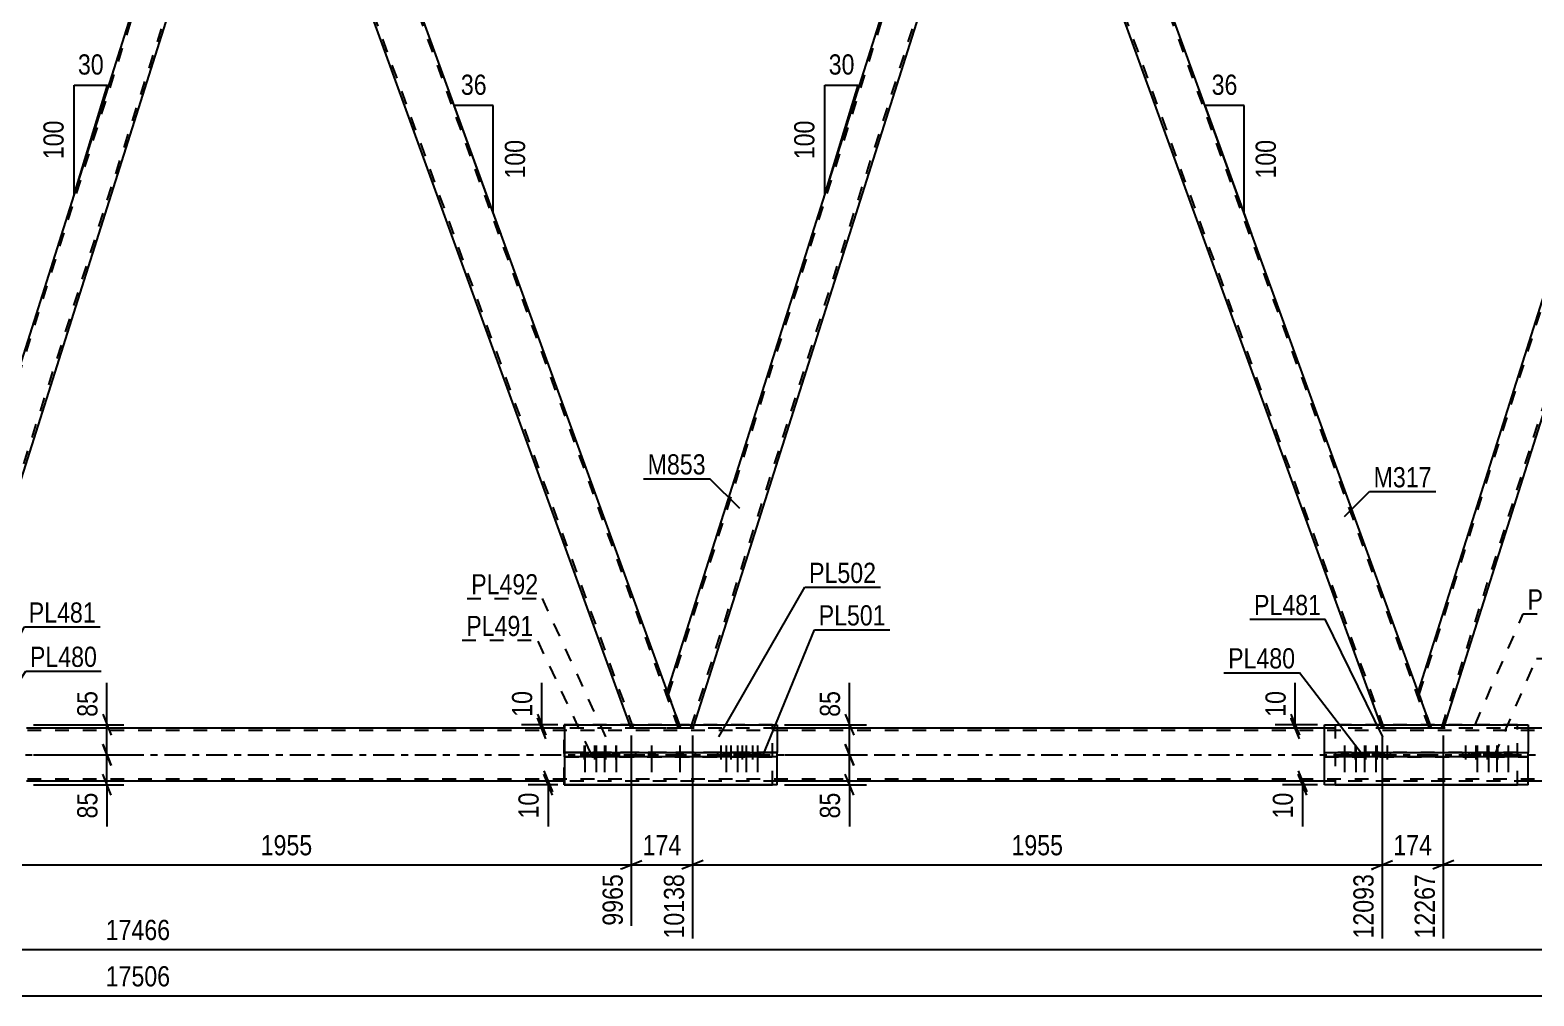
# Model space of a CAD drawing. Header units: millimetres. Extents: x 0 to 1189, y 0 to 841.
# Drawn here: x 574.7 to 787.8, y 419.1 to 555.9 of the extents above; entities that cross this region are included whole.
import ezdxf

# ---------------------------------------------------------------- set-up
doc = ezdxf.new("R2010")
doc.units = ezdxf.units.MM
doc.linetypes.add('DXK_LINE_DOT2', pattern=[3.9198, 1.9599, -1.9599])
doc.linetypes.add('DXK_LINE_DOT3', pattern=[5.9187, 2.979, -0.9799, 0.9799, -0.9799])
doc.styles.add('Arial Narrow', font='ARIALN.TTF', dxfattribs={"height": 0.2})

# ---------------------------------------------------------------- blocks, each defined once
blk = doc.blocks.new('Bolt-570385304-7835 - 7820')
at = {"color": 1, "linetype": 'DXK_LINE_DOT2'}
for p, q in [((662.76, 454.55), (662.76, 450.8)), ((662.76, 454.55), (662.76, 450.8)), ((666.76, 454.55), (666.76, 450.8)), ((666.76, 454.55), (666.76, 450.8)), ((662.31, 453.55), (662.31, 452.95)), ((662.31, 453.55), (662.31, 452.95)), ((663.21, 453.55), (663.21, 452.95)), ((663.21, 453.55), (663.21, 452.95)), ((666.31, 453.55), (666.31, 452.95)), ((666.31, 453.55), (666.31, 452.95)), ((667.21, 453.55), (667.21, 452.95)), ((667.21, 453.55), (667.21, 452.95))]:
    blk.add_line(p, q, dxfattribs=at)
blk = doc.blocks.new('Bolt-570385304-7828 - 7820')
at = {"color": 1, "linetype": 'DXK_LINE_DOT2'}
for p, q in [((653.2, 454.55), (653.2, 450.8)), ((654.66, 454.55), (654.66, 450.8)), ((656.25, 454.55), (656.25, 450.8)), ((657.71, 454.55), (657.71, 450.8)), ((652.75, 453.55), (652.75, 452.95)), ((653.65, 453.55), (653.65, 452.95)), ((654.21, 453.55), (654.21, 452.95)), ((655.11, 453.55), (655.11, 452.95)), ((655.8, 453.55), (655.8, 452.95)), ((656.7, 453.55), (656.7, 452.95)), ((657.26, 453.55), (657.26, 452.95)), ((658.16, 453.55), (658.16, 452.95))]:
    blk.add_line(p, q, dxfattribs=at)
blk = doc.blocks.new('Bolt-570385304-7829 - 7820')
at = {"color": 1, "linetype": 'DXK_LINE_DOT2'}
for p, q in [((672.56, 454.55), (672.56, 450.8)), ((674.02, 454.55), (674.02, 450.8)), ((675.61, 454.55), (675.61, 450.8)), ((677.07, 454.55), (677.07, 450.8)), ((672.11, 453.55), (672.11, 452.95)), ((673.01, 453.55), (673.01, 452.95)), ((673.57, 453.55), (673.57, 452.95)), ((674.47, 453.55), (674.47, 452.95)), ((675.16, 453.55), (675.16, 452.95)), ((676.06, 453.55), (676.06, 452.95)), ((676.62, 453.55), (676.62, 452.95)), ((677.52, 453.55), (677.52, 452.95))]:
    blk.add_line(p, q, dxfattribs=at)
blk = doc.blocks.new('Bolt-570385304-8502 - 7820')
at = {"color": 1, "linetype": 'DXK_LINE_DOT2'}
for p, q in [((762.51, 454.55), (762.51, 450.8)), ((763.97, 454.55), (763.97, 450.8)), ((765.56, 454.55), (765.56, 450.8)), ((767.02, 454.55), (767.02, 450.8)), ((762.06, 453.55), (762.06, 452.95)), ((762.96, 453.55), (762.96, 452.95)), ((763.52, 453.55), (763.52, 452.95)), ((764.42, 453.55), (764.42, 452.95)), ((765.11, 453.55), (765.11, 452.95)), ((766.01, 453.55), (766.01, 452.95)), ((766.57, 453.55), (766.57, 452.95)), ((767.47, 453.55), (767.47, 452.95))]:
    blk.add_line(p, q, dxfattribs=at)
blk = doc.blocks.new('Part-570385304-8040 - 7820')
at = {"color": 2, "linetype": 'Continuous'}
for p, q in [((650.48, 457.5), (650.36, 457.5)), ((650.36, 456.99), (650.36, 457.5)), ((650.36, 449), (650.36, 449.49)), ((650.36, 449), (679.91, 449))]:
    blk.add_line(p, q, dxfattribs=at)
at = {"color": 7, "linetype": 'DXK_LINE_DOT2'}
for p, q in [((650.36, 449.49), (650.36, 456.99)), ((679.91, 457.5), (650.48, 457.5)), ((679.91, 449), (679.91, 457.5))]:
    blk.add_line(p, q, dxfattribs=at)
blk = doc.blocks.new('Part-570385304-8030 - 7820')
at = {"color": 7, "linetype": 'DXK_LINE_DOT2'}
for p, q in [((650.36, 453.55), (650.36, 452.95)), ((679.91, 453.55), (650.36, 453.55)), ((650.36, 452.95), (679.91, 452.95)), ((656.83, 452.95), (656.83, 453.55)), ((656.83, 453.55), (679.91, 453.55)), ((660.51, 452.95), (660.51, 453.55)), ((669.01, 452.95), (669.01, 453.55)), ((679.91, 452.95), (679.91, 453.55))]:
    blk.add_line(p, q, dxfattribs=at)
blk = doc.blocks.new('Part-570385304-8035 - 7820')
at = {"color": 7, "linetype": 'DXK_LINE_DOT2'}
for p, q in [((785.5, 453.55), (759.67, 453.55)), ((759.67, 453.55), (759.67, 452.95)), ((785.5, 452.95), (759.67, 452.95)), ((766.14, 453.55), (766.14, 452.95)), ((779.02, 452.95), (779.02, 453.55)), ((785.5, 453.55), (785.5, 452.95))]:
    blk.add_line(p, q, dxfattribs=at)
blk = doc.blocks.new('Part-570385304-8222 - 7820')
at = {"color": 7, "linetype": 'DXK_LINE_DOT2'}
for p, q in [((665.16, 461.78), (710.81, 605.74)), ((710.5, 605.74), (710.34, 605.24)), ((712.16, 605.74), (710.5, 605.74)), ((712.16, 605.74), (714.08, 600.48)), ((713.91, 600.94), (668.26, 456.99)), ((666.91, 456.99), (664.99, 462.24)), ((668.57, 456.99), (666.91, 456.99)), ((668.74, 457.5), (668.57, 456.99))]:
    blk.add_line(p, q, dxfattribs=at)
at = {"color": 2, "linetype": 'Continuous'}
for p, q in [((710.34, 605.24), (664.99, 462.24)), ((714.08, 600.48), (668.74, 457.5))]:
    blk.add_line(p, q, dxfattribs=at)
blk = doc.blocks.new('Part-570385304-8136 - 7820')
at = {"color": 7, "linetype": 'DXK_LINE_DOT2'}
for p, q in [((558.75, 461.78), (604.39, 605.74)), ((604.08, 605.74), (603.92, 605.24)), ((605.74, 605.74), (604.08, 605.74)), ((605.74, 605.74), (607.66, 600.48)), ((607.49, 600.94), (561.84, 456.99)), ((560.49, 456.99), (558.58, 462.24)), ((562.16, 456.99), (560.49, 456.99)), ((562.32, 457.5), (562.16, 456.99))]:
    blk.add_line(p, q, dxfattribs=at)
at = {"color": 2, "linetype": 'Continuous'}
for p, q in [((603.92, 605.24), (558.58, 462.24)), ((607.66, 600.48), (562.32, 457.5))]:
    blk.add_line(p, q, dxfattribs=at)
blk = doc.blocks.new('Part-570385304-8141 - 7820')
at = {"color": 2, "linetype": 'Continuous'}
for p, q in [((758.16, 453.55), (758.16, 457.5)), ((758.16, 457.5), (787, 457.5)), ((787, 457.5), (787, 453.55)), ((758.16, 449), (758.16, 452.95)), ((787, 449), (787, 452.95)), ((787, 449), (758.16, 449))]:
    blk.add_line(p, q, dxfattribs=at)
at = {"color": 7, "linetype": 'DXK_LINE_DOT2'}
for p, q in [((758.16, 452.95), (758.16, 453.55)), ((787, 452.95), (787, 453.55))]:
    blk.add_line(p, q, dxfattribs=at)
blk = doc.blocks.new('Part-570385304-8312 - 7820')
at = {"color": 7, "linetype": 'DXK_LINE_DOT2'}
for p, q in [((612.77, 605.74), (605.74, 605.74)), ((605.93, 605.24), (605.74, 605.74)), ((660.2, 456.99), (606.06, 605.74)), ((666.59, 456.99), (612.45, 605.74)), ((612.95, 605.24), (612.77, 605.74)), ((659.88, 456.99), (659.7, 457.5)), ((666.91, 456.99), (659.88, 456.99)), ((666.91, 456.99), (666.72, 457.5))]:
    blk.add_line(p, q, dxfattribs=at)
at = {"color": 2, "linetype": 'Continuous'}
for p, q in [((659.7, 457.5), (605.93, 605.24)), ((666.72, 457.5), (612.95, 605.24))]:
    blk.add_line(p, q, dxfattribs=at)
blk = doc.blocks.new('Bolt-570385304-8684 - 7820')
at = {"color": 1, "linetype": 'DXK_LINE_DOT2'}
for p, q in [((778.14, 454.55), (778.14, 450.8)), ((779.6, 454.55), (779.6, 450.8)), ((781.19, 454.55), (781.19, 450.8)), ((782.65, 454.55), (782.65, 450.8)), ((777.69, 453.55), (777.69, 452.95)), ((778.59, 453.55), (778.59, 452.95)), ((779.15, 453.55), (779.15, 452.95)), ((780.05, 453.55), (780.05, 452.95)), ((780.74, 453.55), (780.74, 452.95)), ((781.64, 453.55), (781.64, 452.95)), ((782.2, 453.55), (782.2, 452.95)), ((783.1, 453.55), (783.1, 452.95))]:
    blk.add_line(p, q, dxfattribs=at)
blk = doc.blocks.new('Part-570385304-8146 - 7820')
at = {"color": 2, "linetype": 'Continuous'}
for p, q in [((650.48, 453.55), (650.48, 457.5)), ((650.48, 457.5), (680.58, 457.5)), ((680.58, 457.5), (680.58, 453.55)), ((650.48, 449), (650.48, 452.95)), ((680.58, 449), (680.58, 452.95)), ((680.58, 449), (650.48, 449))]:
    blk.add_line(p, q, dxfattribs=at)
at = {"color": 7, "linetype": 'DXK_LINE_DOT2'}
for p, q in [((650.48, 452.95), (650.48, 453.55)), ((680.58, 452.95), (680.58, 453.55))]:
    blk.add_line(p, q, dxfattribs=at)
blk = doc.blocks.new('Part-570385304-8192 - 7820')
at = {"color": 7, "linetype": 'DXK_LINE_DOT2'}
for p, q in [((1007.43, 456.69), (161.65, 456.69)), ((680.58, 456.99), (650.48, 456.99)), ((787, 456.99), (758.16, 456.99)), ((1007.43, 449.79), (161.65, 449.79)), ((680.58, 449.49), (650.48, 449.49)), ((787, 449.49), (758.16, 449.49))]:
    blk.add_line(p, q, dxfattribs=at)
at = {"color": 2, "linetype": 'Continuous'}
for p, q in [((650.48, 456.99), (574.17, 456.99)), ((758.16, 456.99), (680.58, 456.99)), ((863.31, 456.99), (787, 456.99)), ((650.48, 449.49), (574.17, 449.49)), ((758.16, 449.49), (680.58, 449.49)), ((863.31, 449.49), (787, 449.49))]:
    blk.add_line(p, q, dxfattribs=at)
at = {"color": 7, "linetype": 'DXK_LINE_DOT3'}
blk.add_line((161.65, 453.24), (1007.43, 453.24), dxfattribs=at)
blk = doc.blocks.new('Part-570385304-8227 - 7820')
at = {"color": 7, "linetype": 'DXK_LINE_DOT2'}
for p, q in [((719.19, 605.74), (712.16, 605.74)), ((712.34, 605.24), (712.16, 605.74)), ((766.62, 456.99), (712.48, 605.74)), ((773.01, 456.99), (718.87, 605.74)), ((719.37, 605.24), (719.19, 605.74)), ((766.3, 456.99), (766.12, 457.5)), ((773.33, 456.99), (766.3, 456.99)), ((773.33, 456.99), (773.14, 457.5))]:
    blk.add_line(p, q, dxfattribs=at)
at = {"color": 2, "linetype": 'Continuous'}
for p, q in [((766.12, 457.5), (712.34, 605.24)), ((773.14, 457.5), (719.37, 605.24))]:
    blk.add_line(p, q, dxfattribs=at)
blk = doc.blocks.new('Part-570385304-8232 - 7820')
at = {"color": 7, "linetype": 'DXK_LINE_DOT2'}
for p, q in [((771.58, 461.78), (817.23, 605.74)), ((816.91, 605.74), (816.76, 605.24)), ((818.58, 605.74), (816.91, 605.74)), ((818.58, 605.74), (820.49, 600.48)), ((820.32, 600.94), (774.68, 456.99)), ((773.33, 456.99), (771.41, 462.24)), ((774.99, 456.99), (773.33, 456.99)), ((775.15, 457.5), (774.99, 456.99))]:
    blk.add_line(p, q, dxfattribs=at)
at = {"color": 2, "linetype": 'Continuous'}
for p, q in [((816.76, 605.24), (771.41, 462.24)), ((820.49, 600.48), (775.15, 457.5))]:
    blk.add_line(p, q, dxfattribs=at)
blk = doc.blocks.new('Part-570385304-8520 - 7820')
at = {"color": 2, "linetype": 'Continuous'}
for p, q in [((758.16, 452.95), (758.16, 453.55)), ((758.16, 453.55), (764.13, 453.55)), ((764.13, 452.95), (758.16, 452.95)), ((764.13, 452.95), (764.13, 453.55)), ((764.13, 453.55), (781.03, 453.55)), ((781.03, 452.95), (764.13, 452.95)), ((781.03, 452.95), (781.03, 453.55)), ((781.03, 453.55), (787, 453.55)), ((787, 452.95), (781.03, 452.95)), ((787, 452.95), (787, 453.55))]:
    blk.add_line(p, q, dxfattribs=at)
at = {"color": 7, "linetype": 'DXK_LINE_DOT2'}
for p, q in [((758.16, 453.55), (787, 453.55)), ((758.16, 452.95), (787, 452.95))]:
    blk.add_line(p, q, dxfattribs=at)
blk = doc.blocks.new('Part-570385304-8487 - 7820')
at = {"color": 7, "linetype": 'DXK_LINE_DOT2'}
for p, q in [((785.5, 457.5), (759.67, 457.5)), ((759.67, 457.5), (759.67, 449)), ((785.5, 449), (785.5, 457.5))]:
    blk.add_line(p, q, dxfattribs=at)
at = {"color": 2, "linetype": 'Continuous'}
blk.add_line((759.67, 449), (785.5, 449), dxfattribs=at)
blk = doc.blocks.new('Part-570385304-8525 - 7820')
at = {"color": 2, "linetype": 'Continuous'}
for p, q in [((650.48, 452.95), (650.48, 453.55)), ((650.48, 453.55), (660.51, 453.55)), ((656.45, 452.95), (650.48, 452.95)), ((650.48, 452.95), (650.48, 452.95)), ((656.45, 452.95), (656.45, 453.55)), ((669.01, 452.95), (656.45, 452.95)), ((660.51, 452.95), (660.51, 453.55)), ((660.51, 453.55), (674.61, 453.55)), ((669.01, 452.95), (669.01, 453.55)), ((680.58, 452.95), (669.01, 452.95)), ((674.61, 452.95), (674.61, 453.55)), ((674.61, 453.55), (680.58, 453.55)), ((680.58, 452.95), (680.58, 453.55))]:
    blk.add_line(p, q, dxfattribs=at)
at = {"color": 7, "linetype": 'DXK_LINE_DOT2'}
for p, q in [((680.58, 453.55), (650.48, 453.55)), ((650.48, 452.95), (680.58, 452.95)), ((650.48, 452.95), (650.48, 452.95))]:
    blk.add_line(p, q, dxfattribs=at)
blk = doc.blocks.new('Bolt-570385304-8586 - 7820')
at = {"linetype": 'Continuous'}
for points in [[(672.9, 452.95), (673.8, 452.95), (673.8, 453.55), (672.9, 453.55)], [(674.5, 452.95), (675.4, 452.95), (675.4, 453.55), (674.5, 453.55)], [(675.71, 452.95), (676.61, 452.95), (676.61, 453.55), (675.71, 453.55)], [(677.31, 452.95), (678.21, 452.95), (678.21, 453.55), (677.31, 453.55)]]:
    blk.add_hatch(color=1, dxfattribs=at).paths.add_polyline_path(points)
at = {"color": 1, "linetype": 'Continuous'}
for p, q in [((673.35, 454.55), (673.35, 450.8)), ((674.95, 454.55), (674.95, 450.8)), ((676.16, 454.55), (676.16, 450.8)), ((677.76, 454.55), (677.76, 450.8)), ((672.9, 453.55), (672.9, 452.95)), ((673.8, 453.55), (673.8, 452.95)), ((674.5, 453.55), (674.5, 452.95)), ((675.4, 453.55), (675.4, 452.95)), ((675.71, 453.55), (675.71, 452.95)), ((676.61, 453.55), (676.61, 452.95)), ((677.31, 453.55), (677.31, 452.95)), ((678.21, 453.55), (678.21, 452.95))]:
    blk.add_line(p, q, dxfattribs=at)
blk = doc.blocks.new('Bolt-570385304-8587 - 7820')
at = {"linetype": 'Continuous'}
for points in [[(653.75, 453.55), (652.85, 453.55), (652.85, 452.95), (653.75, 452.95)], [(655.36, 453.55), (654.46, 453.55), (654.46, 452.95), (655.36, 452.95)], [(656.56, 453.55), (655.66, 453.55), (655.66, 452.95), (656.56, 452.95)], [(658.17, 453.55), (657.27, 453.55), (657.27, 452.95), (658.17, 452.95)]]:
    blk.add_hatch(color=1, dxfattribs=at).paths.add_polyline_path(points)
at = {"color": 1, "linetype": 'Continuous'}
for p, q in [((653.3, 454.55), (653.3, 450.8)), ((654.91, 454.55), (654.91, 450.8)), ((656.11, 454.55), (656.11, 450.8)), ((657.72, 454.55), (657.72, 450.8)), ((652.85, 453.55), (652.85, 452.95)), ((653.75, 453.55), (653.75, 452.95)), ((654.46, 453.55), (654.46, 452.95)), ((655.36, 453.55), (655.36, 452.95)), ((655.66, 453.55), (655.66, 452.95)), ((656.56, 453.55), (656.56, 452.95)), ((657.27, 453.55), (657.27, 452.95)), ((658.17, 453.55), (658.17, 452.95))]:
    blk.add_line(p, q, dxfattribs=at)
blk = doc.blocks.new('Bolt-570385304-8601 - 7820')
at = {"linetype": 'Continuous'}
for points in [[(779.32, 452.95), (780.22, 452.95), (780.22, 453.55), (779.32, 453.55)], [(780.92, 452.95), (781.82, 452.95), (781.82, 453.55), (780.92, 453.55)], [(782.12, 452.95), (783.02, 452.95), (783.02, 453.55), (782.12, 453.55)], [(783.73, 452.95), (784.63, 452.95), (784.63, 453.55), (783.73, 453.55)]]:
    blk.add_hatch(color=1, dxfattribs=at).paths.add_polyline_path(points)
at = {"color": 1, "linetype": 'Continuous'}
for p, q in [((779.77, 454.55), (779.77, 450.8)), ((781.37, 454.55), (781.37, 450.8)), ((782.57, 454.55), (782.57, 450.8)), ((784.18, 454.55), (784.18, 450.8)), ((779.32, 453.55), (779.32, 452.95)), ((780.22, 453.55), (780.22, 452.95)), ((780.92, 453.55), (780.92, 452.95)), ((781.82, 453.55), (781.82, 452.95)), ((782.12, 453.55), (782.12, 452.95)), ((783.02, 453.55), (783.02, 452.95)), ((783.73, 453.55), (783.73, 452.95)), ((784.63, 453.55), (784.63, 452.95))]:
    blk.add_line(p, q, dxfattribs=at)
blk = doc.blocks.new('Bolt-570385304-8602 - 7820')
at = {"linetype": 'Continuous'}
for points in [[(663.21, 453.55), (662.31, 453.55), (662.31, 452.95), (663.21, 452.95)], [(663.21, 453.55), (662.31, 453.55), (662.31, 452.95), (663.21, 452.95)], [(667.21, 453.55), (666.31, 453.55), (666.31, 452.95), (667.21, 452.95)], [(667.21, 453.55), (666.31, 453.55), (666.31, 452.95), (667.21, 452.95)]]:
    blk.add_hatch(color=1, dxfattribs=at).paths.add_polyline_path(points)
at = {"color": 1, "linetype": 'Continuous'}
for p, q in [((662.76, 454.55), (662.76, 450.8)), ((662.76, 454.55), (662.76, 450.8)), ((666.76, 454.55), (666.76, 450.8)), ((666.76, 454.55), (666.76, 450.8)), ((662.31, 453.55), (662.31, 452.95)), ((662.31, 453.55), (662.31, 452.95)), ((663.21, 453.55), (663.21, 452.95)), ((663.21, 453.55), (663.21, 452.95)), ((666.31, 453.55), (666.31, 452.95)), ((666.31, 453.55), (666.31, 452.95)), ((667.21, 453.55), (667.21, 452.95)), ((667.21, 453.55), (667.21, 452.95))]:
    blk.add_line(p, q, dxfattribs=at)
blk = doc.blocks.new('Bolt-570385304-8603 - 7820')
at = {"linetype": 'Continuous'}
for points in [[(761.44, 453.55), (760.54, 453.55), (760.54, 452.95), (761.44, 452.95)], [(763.04, 453.55), (762.14, 453.55), (762.14, 452.95), (763.04, 452.95)], [(764.25, 453.55), (763.35, 453.55), (763.35, 452.95), (764.25, 452.95)], [(765.85, 453.55), (764.95, 453.55), (764.95, 452.95), (765.85, 452.95)]]:
    blk.add_hatch(color=1, dxfattribs=at).paths.add_polyline_path(points)
at = {"color": 1, "linetype": 'Continuous'}
for p, q in [((760.99, 454.55), (760.99, 450.8)), ((762.59, 454.55), (762.59, 450.8)), ((763.8, 454.55), (763.8, 450.8)), ((765.4, 454.55), (765.4, 450.8)), ((760.54, 453.55), (760.54, 452.95)), ((761.44, 453.55), (761.44, 452.95)), ((762.14, 453.55), (762.14, 452.95)), ((763.04, 453.55), (763.04, 452.95)), ((763.35, 453.55), (763.35, 452.95)), ((764.25, 453.55), (764.25, 452.95)), ((764.95, 453.55), (764.95, 452.95)), ((765.85, 453.55), (765.85, 452.95))]:
    blk.add_line(p, q, dxfattribs=at)
blk = doc.blocks.new('StraightDimension-570385304-43777 - 7820')
at = {"color": 7, "linetype": 'Continuous'}
for p, q in [((754.43, 450.99), (755.63, 447.99)), ((755.63, 447.5), (754.43, 450.5)), ((757.16, 449.49), (752.18, 449.49)), ((757.16, 449), (752.18, 449)), ((755.03, 449), (755.03, 449.49))]:
    blk.add_line(p, q, dxfattribs=at)
at = {"color": 0}
blk.add_wipeout([(754.28, 448.47), (750.08, 448.47), (750.08, 443.62), (754.28, 443.62)], dxfattribs=at)
at = {"color": 7, "linetype": 'Continuous'}
blk.add_line((755.03, 449), (755.03, 443.09), dxfattribs=at)
blk.add_line((755.03, 449), (755.03, 443.09), dxfattribs=at)
at = {"color": 3, "style": 'Arial Narrow'}
blk.add_text('10', height=2.863, rotation=90.0002, dxfattribs=at).set_placement((753.68, 444.22))
blk = doc.blocks.new('AngleDimension-570385304-38665 - 7820')
at = {"color": 7, "linetype": 'Continuous'}
for p, q in [((580.92, 548.1), (585.63, 548.1)), ((580.92, 532.6), (585.63, 548.1)), ((580.92, 532.6), (580.92, 548.1)), ((582.04, 536.28), (585.63, 548.1))]:
    blk.add_line(p, q, dxfattribs=at)
at = {"color": 0}
for points in [[(585.71, 549), (585.71, 553.2), (580.85, 553.2), (580.85, 549)], [(580.02, 543.69), (575.82, 543.69), (575.82, 537.01), (580.02, 537.01)]]:
    blk.add_wipeout(points, dxfattribs=at)
at = {"color": 3, "style": 'Arial Narrow'}
blk.add_text('30', height=2.863, dxfattribs=at).set_placement((581.45, 549.6))
blk.add_text('100', height=2.863, rotation=90.0002, dxfattribs=at).set_placement((579.42, 537.61))
blk = doc.blocks.new('StraightDimension-570385304-43692 - 7820')
at = {"color": 7, "linetype": 'Continuous'}
for p, q in [((647.5, 450.99), (648.7, 447.99)), ((648.7, 447.5), (647.5, 450.5)), ((649.48, 449.49), (645.25, 449.49)), ((649.48, 449), (645.25, 449)), ((648.1, 449), (648.1, 449.49))]:
    blk.add_line(p, q, dxfattribs=at)
at = {"color": 0}
blk.add_wipeout([(647.35, 448.47), (643.15, 448.47), (643.15, 443.62), (647.35, 443.62)], dxfattribs=at)
at = {"color": 7, "linetype": 'Continuous'}
blk.add_line((648.1, 449), (648.1, 443.09), dxfattribs=at)
blk.add_line((648.1, 449), (648.1, 443.09), dxfattribs=at)
at = {"color": 3, "style": 'Arial Narrow'}
blk.add_text('10', height=2.863, rotation=90.0002, dxfattribs=at).set_placement((646.75, 444.22))
blk = doc.blocks.new('StraightDimension-570385304-10359 - 7820')
at = {"color": 7, "linetype": 'Continuous'}
blk.add_line((160.65, 419.08), (1019.28, 419.08), dxfattribs=at)
at = {"color": 0}
blk.add_wipeout([(595.13, 419.83), (595.13, 424.03), (584.79, 424.03), (584.79, 419.83)], dxfattribs=at)
at = {"color": 3, "style": 'Arial Narrow'}
blk.add_text('17506', height=2.863, dxfattribs=at).set_placement((585.39, 420.43))
blk = doc.blocks.new('StraightDimension-570385304-10404 - 7820')
at = {"color": 7, "linetype": 'Continuous'}
blk.add_line((161.65, 425.64), (1018.28, 425.64), dxfattribs=at)
at = {"color": 0}
blk.add_wipeout([(595.13, 426.39), (595.13, 430.59), (584.79, 430.59), (584.79, 426.39)], dxfattribs=at)
at = {"color": 3, "style": 'Arial Narrow'}
blk.add_text('17466', height=2.863, dxfattribs=at).set_placement((585.39, 426.99))
blk = doc.blocks.new('StraightDimension-570385304-43642 - 7820')
at = {"color": 7, "linetype": 'Continuous'}
for p, q in [((584.96, 454.74), (586.16, 451.74)), ((575.17, 453.24), (587.96, 453.24)), ((585.56, 449), (585.56, 453.24)), ((586.16, 447.5), (584.96, 450.5)), ((575.17, 449), (587.96, 449))]:
    blk.add_line(p, q, dxfattribs=at)
at = {"color": 0}
blk.add_wipeout([(584.81, 448.47), (580.61, 448.47), (580.61, 443.62), (584.81, 443.62)], dxfattribs=at)
at = {"color": 7, "linetype": 'Continuous'}
blk.add_line((585.56, 449), (585.56, 443.09), dxfattribs=at)
blk.add_line((585.56, 449), (585.56, 443.09), dxfattribs=at)
at = {"color": 3, "style": 'Arial Narrow'}
blk.add_text('85', height=2.863, rotation=90.0002, dxfattribs=at).set_placement((584.21, 444.22))
blk = doc.blocks.new('AngleDimension-570385304-38681 - 7820')
at = {"color": 7, "linetype": 'Continuous'}
for p, q in [((687.34, 548.1), (692.05, 548.1)), ((687.34, 532.6), (692.05, 548.1)), ((687.34, 532.6), (687.34, 548.1)), ((688.46, 536.28), (692.05, 548.1))]:
    blk.add_line(p, q, dxfattribs=at)
at = {"color": 0}
for points in [[(692.12, 549), (692.12, 553.2), (687.27, 553.2), (687.27, 549)], [(686.44, 543.69), (682.24, 543.69), (682.24, 537.01), (686.44, 537.01)]]:
    blk.add_wipeout(points, dxfattribs=at)
at = {"color": 3, "style": 'Arial Narrow'}
blk.add_text('30', height=2.863, dxfattribs=at).set_placement((687.87, 549.6))
blk.add_text('100', height=2.863, rotation=90.0002, dxfattribs=at).set_placement((685.84, 537.61))
blk = doc.blocks.new('AngleDimension-570385304-38683 - 7820')
at = {"color": 7, "linetype": 'Continuous'}
for p, q in [((640.33, 545.23), (634.79, 545.23)), ((640.33, 530), (634.79, 545.23)), ((640.33, 530), (640.33, 545.23)), ((641.42, 527.01), (640.33, 530))]:
    blk.add_line(p, q, dxfattribs=at)
at = {"color": 0}
for points in [[(639.99, 546.13), (639.99, 550.33), (635.13, 550.33), (635.13, 546.13)], [(645.43, 540.96), (641.23, 540.96), (641.23, 534.27), (645.43, 534.27)]]:
    blk.add_wipeout(points, dxfattribs=at)
at = {"color": 3, "style": 'Arial Narrow'}
blk.add_text('36', height=2.863, dxfattribs=at).set_placement((635.73, 546.73))
blk.add_text('100', height=2.863, rotation=90.0002, dxfattribs=at).set_placement((644.83, 534.87))
blk = doc.blocks.new('StraightDimension-570385304-38320 - 7820')
at = {"color": 7, "linetype": 'Continuous'}
for p, q in [((774.99, 455.99), (774.99, 427.21)), ((872.72, 455.99), (872.72, 427.21)), ((776.49, 438.25), (773.49, 437.05)), ((774.99, 437.65), (872.72, 437.65)), ((871.22, 437.05), (874.22, 438.25))]:
    blk.add_line(p, q, dxfattribs=at)
at = {"color": 0}
blk.add_wipeout([(828.11, 438.4), (828.11, 442.6), (819.6, 442.6), (819.6, 438.4)], dxfattribs=at)
at = {"color": 0, "linetype": 'Continuous'}
blk.add_wipeout([(872.12, 436.95), (867.92, 436.95), (867.92, 426.61), (872.12, 426.61)], dxfattribs=at)
at = {"color": 3, "style": 'Arial Narrow'}
blk.add_text('1955', height=2.863, dxfattribs=at).set_placement((820.2, 439))
at = {"color": 3, "linetype": 'Continuous', "style": 'Arial Narrow'}
blk.add_text('14221', height=2.863, rotation=90.0002, dxfattribs=at).set_placement((871.52, 427.21))
blk = doc.blocks.new('StraightDimension-570385304-38322 - 7820')
at = {"color": 7, "linetype": 'Continuous'}
for p, q in [((668.57, 455.99), (668.57, 427.21)), ((766.3, 455.99), (766.3, 427.21)), ((670.07, 438.25), (667.07, 437.05)), ((668.57, 437.65), (766.3, 437.65)), ((764.8, 437.05), (767.8, 438.25))]:
    blk.add_line(p, q, dxfattribs=at)
at = {"color": 0}
blk.add_wipeout([(721.69, 438.4), (721.69, 442.6), (713.18, 442.6), (713.18, 438.4)], dxfattribs=at)
at = {"color": 0, "linetype": 'Continuous'}
blk.add_wipeout([(765.7, 436.95), (761.5, 436.95), (761.5, 426.61), (765.7, 426.61)], dxfattribs=at)
at = {"color": 3, "style": 'Arial Narrow'}
blk.add_text('1955', height=2.863, dxfattribs=at).set_placement((713.78, 439))
at = {"color": 3, "linetype": 'Continuous', "style": 'Arial Narrow'}
blk.add_text('12093', height=2.863, rotation=90.0002, dxfattribs=at).set_placement((765.1, 427.21))
blk = doc.blocks.new('StraightDimension-570385304-38321 - 7820')
at = {"color": 7, "linetype": 'Continuous'}
for p, q in [((766.3, 455.99), (766.3, 427.21)), ((774.99, 455.99), (774.99, 427.21)), ((764.8, 437.05), (767.8, 438.25)), ((766.3, 437.65), (774.99, 437.65)), ((776.49, 438.25), (773.49, 437.05))]:
    blk.add_line(p, q, dxfattribs=at)
at = {"color": 0}
blk.add_wipeout([(773.99, 438.4), (773.99, 442.6), (767.3, 442.6), (767.3, 438.4)], dxfattribs=at)
at = {"color": 0, "linetype": 'Continuous'}
blk.add_wipeout([(774.39, 436.95), (770.19, 436.95), (770.19, 426.61), (774.39, 426.61)], dxfattribs=at)
at = {"color": 3, "style": 'Arial Narrow'}
blk.add_text('174', height=2.863, dxfattribs=at).set_placement((767.9, 439))
at = {"color": 3, "linetype": 'Continuous', "style": 'Arial Narrow'}
blk.add_text('12267', height=2.863, rotation=90.0002, dxfattribs=at).set_placement((773.79, 427.21))
blk = doc.blocks.new('StraightDimension-570385304-38323 - 7820')
at = {"color": 7, "linetype": 'Continuous'}
for p, q in [((659.88, 455.99), (659.88, 429.03)), ((668.57, 455.99), (668.57, 427.21)), ((658.38, 437.05), (661.38, 438.25)), ((659.88, 437.65), (668.57, 437.65)), ((670.07, 438.25), (667.07, 437.05))]:
    blk.add_line(p, q, dxfattribs=at)
at = {"color": 0}
blk.add_wipeout([(667.57, 438.4), (667.57, 442.6), (660.89, 442.6), (660.89, 438.4)], dxfattribs=at)
at = {"color": 0, "linetype": 'Continuous'}
blk.add_wipeout([(667.97, 436.95), (663.77, 436.95), (663.77, 426.61), (667.97, 426.61)], dxfattribs=at)
at = {"color": 3, "style": 'Arial Narrow'}
blk.add_text('174', height=2.863, dxfattribs=at).set_placement((661.49, 439))
at = {"color": 3, "linetype": 'Continuous', "style": 'Arial Narrow'}
blk.add_text('10138', height=2.863, rotation=90.0002, dxfattribs=at).set_placement((667.37, 427.21))
blk = doc.blocks.new('StraightDimension-570385304-38324 - 7820')
at = {"color": 7, "linetype": 'Continuous'}
for p, q in [((562.16, 455.99), (562.16, 429.03)), ((659.88, 455.99), (659.88, 429.03)), ((563.66, 438.25), (560.66, 437.05)), ((562.16, 437.65), (659.88, 437.65)), ((658.38, 437.05), (661.38, 438.25))]:
    blk.add_line(p, q, dxfattribs=at)
at = {"color": 0}
blk.add_wipeout([(615.28, 438.4), (615.28, 442.6), (606.76, 442.6), (606.76, 438.4)], dxfattribs=at)
at = {"color": 0, "linetype": 'Continuous'}
blk.add_wipeout([(659.28, 436.95), (655.08, 436.95), (655.08, 428.43), (659.28, 428.43)], dxfattribs=at)
at = {"color": 3, "style": 'Arial Narrow'}
blk.add_text('1955', height=2.863, dxfattribs=at).set_placement((607.36, 439))
at = {"color": 3, "linetype": 'Continuous', "style": 'Arial Narrow'}
blk.add_text('9965', height=2.863, rotation=90.0002, dxfattribs=at).set_placement((658.68, 429.03))
blk = doc.blocks.new('AngleDimension-570385304-38699 - 7820')
at = {"color": 7, "linetype": 'Continuous'}
for p, q in [((746.75, 545.23), (741.21, 545.23)), ((746.75, 530), (741.21, 545.23)), ((746.75, 530), (746.75, 545.23)), ((747.84, 527.01), (746.75, 530))]:
    blk.add_line(p, q, dxfattribs=at)
at = {"color": 0}
for points in [[(746.41, 546.13), (746.41, 550.33), (741.55, 550.33), (741.55, 546.13)], [(751.85, 540.96), (747.65, 540.96), (747.65, 534.27), (751.85, 534.27)]]:
    blk.add_wipeout(points, dxfattribs=at)
at = {"color": 3, "style": 'Arial Narrow'}
blk.add_text('36', height=2.863, dxfattribs=at).set_placement((742.15, 546.73))
blk.add_text('100', height=2.863, rotation=90.0002, dxfattribs=at).set_placement((751.25, 534.87))
blk = doc.blocks.new('StraightDimension-570385304-43641 - 7820')
at = {"color": 7, "linetype": 'Continuous'}
for p, q in [((584.96, 459), (586.16, 456)), ((575.17, 457.5), (587.96, 457.5)), ((585.56, 453.24), (585.56, 457.5)), ((586.16, 451.74), (584.96, 454.74)), ((575.17, 453.24), (587.96, 453.24))]:
    blk.add_line(p, q, dxfattribs=at)
at = {"color": 0}
blk.add_wipeout([(584.81, 462.88), (580.61, 462.88), (580.61, 458.02), (584.81, 458.02)], dxfattribs=at)
at = {"color": 7, "linetype": 'Continuous'}
blk.add_line((585.56, 457.5), (585.56, 463.41), dxfattribs=at)
blk.add_line((585.56, 457.5), (585.56, 463.41), dxfattribs=at)
at = {"color": 3, "style": 'Arial Narrow'}
blk.add_text('85', height=2.863, rotation=90.0002, dxfattribs=at).set_placement((584.21, 458.62))
blk = doc.blocks.new('StraightDimension-570385304-43715 - 7820')
at = {"color": 7, "linetype": 'Continuous'}
for p, q in [((646.59, 459), (647.79, 456)), ((647.79, 455.49), (646.59, 458.49)), ((649.48, 457.5), (644.34, 457.5)), ((649.48, 456.99), (644.34, 456.99)), ((647.19, 456.99), (647.19, 457.5))]:
    blk.add_line(p, q, dxfattribs=at)
at = {"color": 0}
blk.add_wipeout([(646.44, 462.88), (642.24, 462.88), (642.24, 458.02), (646.44, 458.02)], dxfattribs=at)
at = {"color": 7, "linetype": 'Continuous'}
blk.add_line((647.19, 457.5), (647.19, 463.41), dxfattribs=at)
blk.add_line((647.19, 457.5), (647.19, 463.41), dxfattribs=at)
at = {"color": 3, "style": 'Arial Narrow'}
blk.add_text('10', height=2.863, rotation=90.0002, dxfattribs=at).set_placement((645.84, 458.62))
blk = doc.blocks.new('StraightDimension-570385304-43738 - 7820')
at = {"color": 7, "linetype": 'Continuous'}
for p, q in [((690.22, 459), (691.42, 456)), ((681.58, 457.5), (693.22, 457.5)), ((690.82, 453.24), (690.82, 457.5)), ((691.42, 451.74), (690.22, 454.74)), ((681.58, 453.24), (693.22, 453.24))]:
    blk.add_line(p, q, dxfattribs=at)
at = {"color": 0}
blk.add_wipeout([(690.07, 462.88), (685.87, 462.88), (685.87, 458.02), (690.07, 458.02)], dxfattribs=at)
at = {"color": 7, "linetype": 'Continuous'}
blk.add_line((690.82, 457.5), (690.82, 463.41), dxfattribs=at)
blk.add_line((690.82, 457.5), (690.82, 463.41), dxfattribs=at)
at = {"color": 3, "style": 'Arial Narrow'}
blk.add_text('85', height=2.863, rotation=90.0002, dxfattribs=at).set_placement((689.47, 458.62))
blk = doc.blocks.new('StraightDimension-570385304-43739 - 7820')
at = {"color": 7, "linetype": 'Continuous'}
for p, q in [((690.22, 454.74), (691.42, 451.74)), ((681.58, 453.24), (693.22, 453.24)), ((690.82, 449), (690.82, 453.24)), ((691.42, 447.5), (690.22, 450.5)), ((681.58, 449), (693.22, 449))]:
    blk.add_line(p, q, dxfattribs=at)
at = {"color": 0}
blk.add_wipeout([(690.07, 448.47), (685.87, 448.47), (685.87, 443.62), (690.07, 443.62)], dxfattribs=at)
at = {"color": 7, "linetype": 'Continuous'}
blk.add_line((690.82, 449), (690.82, 443.09), dxfattribs=at)
blk.add_line((690.82, 449), (690.82, 443.09), dxfattribs=at)
at = {"color": 3, "style": 'Arial Narrow'}
blk.add_text('85', height=2.863, rotation=90.0002, dxfattribs=at).set_placement((689.47, 444.22))
blk = doc.blocks.new('StraightDimension-570385304-43794 - 7820')
at = {"color": 7, "linetype": 'Continuous'}
for p, q in [((753.39, 459), (754.59, 456)), ((754.59, 455.49), (753.39, 458.49)), ((757.16, 457.5), (751.14, 457.5)), ((757.16, 456.99), (751.14, 456.99)), ((753.99, 456.99), (753.99, 457.5))]:
    blk.add_line(p, q, dxfattribs=at)
at = {"color": 0}
blk.add_wipeout([(753.24, 462.88), (749.04, 462.88), (749.04, 458.02), (753.24, 458.02)], dxfattribs=at)
at = {"color": 7, "linetype": 'Continuous'}
blk.add_line((753.99, 457.5), (753.99, 463.41), dxfattribs=at)
blk.add_line((753.99, 457.5), (753.99, 463.41), dxfattribs=at)
at = {"color": 3, "style": 'Arial Narrow'}
blk.add_text('10', height=2.863, rotation=90.0002, dxfattribs=at).set_placement((752.64, 458.62))
blk = doc.blocks.new('Mark-570385304-8036 - 7820')
at = {"color": 0}
blk.add_wipeout([(646.71, 475.96), (646.71, 478.96), (637.2, 478.96), (637.2, 475.96)], dxfattribs=at)
blk.add_wipeout([(646.71, 475.96), (646.71, 478.96), (637.2, 478.96), (637.2, 475.96)], dxfattribs=at)
at = {"color": 30, "linetype": 'DXK_LINE_DOT2'}
for p in [(636.6, 475.36), (656.28, 455.79)]:
    blk.add_line(p, (647.31, 475.36), dxfattribs=at)
at = {"color": 3, "style": 'Arial Narrow'}
blk.add_text('PL492', height=2.863, dxfattribs=at).set_placement((637.2, 475.96))
blk = doc.blocks.new('Mark-570385304-8026 - 7820')
at = {"color": 0}
blk.add_wipeout([(646.01, 470.06), (646.01, 473.06), (636.5, 473.06), (636.5, 470.06)], dxfattribs=at)
blk.add_wipeout([(646.01, 470.06), (646.01, 473.06), (636.5, 473.06), (636.5, 470.06)], dxfattribs=at)
at = {"color": 30, "linetype": 'DXK_LINE_DOT2'}
for p in [(635.9, 469.46), (654.19, 453.38)]:
    blk.add_line(p, (646.61, 469.46), dxfattribs=at)
at = {"color": 3, "style": 'Arial Narrow'}
blk.add_text('PL491', height=2.863, dxfattribs=at).set_placement((636.5, 470.06))
blk = doc.blocks.new('Mark-570385304-8031 - 7820')
at = {"color": 0}
blk.add_wipeout([(798.32, 467.5), (798.32, 470.5), (788.82, 470.5), (788.82, 467.5)], dxfattribs=at)
blk.add_wipeout([(798.32, 467.5), (798.32, 470.5), (788.82, 470.5), (788.82, 467.5)], dxfattribs=at)
at = {"color": 30, "linetype": 'DXK_LINE_DOT2'}
for p, q in [((782.17, 452.95), (788.22, 466.9)), ((788.22, 466.9), (798.92, 466.9))]:
    blk.add_line(p, q, dxfattribs=at)
at = {"color": 3, "style": 'Arial Narrow'}
blk.add_text('PL478', height=2.863, dxfattribs=at).set_placement((788.82, 467.5))
blk = doc.blocks.new('Mark-570385304-8137 - 7820')
at = {"color": 0}
blk.add_wipeout([(757.66, 473.03), (757.66, 476.03), (748.16, 476.03), (748.16, 473.03)], dxfattribs=at)
blk.add_wipeout([(757.66, 473.03), (757.66, 476.03), (748.16, 476.03), (748.16, 473.03)], dxfattribs=at)
at = {"color": 30, "linetype": 'Continuous'}
for p in [(747.56, 472.43), (766.43, 455.79)]:
    blk.add_line(p, (758.26, 472.43), dxfattribs=at)
at = {"color": 3, "style": 'Arial Narrow'}
blk.add_text('PL481', height=2.863, dxfattribs=at).set_placement((748.16, 473.03))
blk = doc.blocks.new('Mark-570385304-8142 - 7820')
at = {"color": 0}
blk.add_wipeout([(694.59, 477.58), (694.59, 480.58), (685.09, 480.58), (685.09, 477.58)], dxfattribs=at)
blk.add_wipeout([(694.59, 477.58), (694.59, 480.58), (685.09, 480.58), (685.09, 477.58)], dxfattribs=at)
at = {"color": 30, "linetype": 'Continuous'}
for p, q in [((672.31, 455.79), (684.49, 476.98)), ((684.49, 476.98), (695.19, 476.98))]:
    blk.add_line(p, q, dxfattribs=at)
at = {"color": 3, "style": 'Arial Narrow'}
blk.add_text('PL502', height=2.863, dxfattribs=at).set_placement((685.09, 477.58))
blk = doc.blocks.new('Mark-570385304-8147 - 7820')
at = {"color": 0}
blk.add_wipeout([(583.98, 471.96), (583.98, 474.96), (574.48, 474.96), (574.48, 471.96)], dxfattribs=at)
blk.add_wipeout([(583.98, 471.96), (583.98, 474.96), (574.48, 474.96), (574.48, 471.96)], dxfattribs=at)
at = {"color": 30, "linetype": 'Continuous'}
for p, q in [((565.8, 456.01), (573.88, 471.36)), ((573.88, 471.36), (584.58, 471.36))]:
    blk.add_line(p, q, dxfattribs=at)
at = {"color": 3, "style": 'Arial Narrow'}
blk.add_text('PL481', height=2.863, dxfattribs=at).set_placement((574.48, 471.96))
blk = doc.blocks.new('Mark-570385304-8516 - 7820')
at = {"color": 0}
blk.add_wipeout([(753.99, 465.47), (753.99, 468.47), (744.49, 468.47), (744.49, 465.47)], dxfattribs=at)
blk.add_wipeout([(753.99, 465.47), (753.99, 468.47), (744.49, 468.47), (744.49, 465.47)], dxfattribs=at)
at = {"color": 30, "linetype": 'Continuous'}
for p in [(743.89, 464.87), (763.37, 453.43)]:
    blk.add_line(p, (754.59, 464.87), dxfattribs=at)
at = {"color": 3, "style": 'Arial Narrow'}
blk.add_text('PL480', height=2.863, dxfattribs=at).set_placement((744.49, 465.47))
blk = doc.blocks.new('Mark-570385304-8483 - 7820')
at = {"color": 0}
blk.add_wipeout([(796.43, 473.81), (796.43, 476.81), (786.93, 476.81), (786.93, 473.81)], dxfattribs=at)
blk.add_wipeout([(796.43, 473.81), (796.43, 476.81), (786.93, 476.81), (786.93, 473.81)], dxfattribs=at)
at = {"color": 30, "linetype": 'DXK_LINE_DOT2'}
for p, q in [((779.49, 457.5), (786.33, 473.21)), ((786.33, 473.21), (797.03, 473.21))]:
    blk.add_line(p, q, dxfattribs=at)
at = {"color": 3, "style": 'Arial Narrow'}
blk.add_text('PL479', height=2.863, dxfattribs=at).set_placement((786.93, 473.81))
blk = doc.blocks.new('Mark-570385304-8521 - 7820')
at = {"color": 0}
blk.add_wipeout([(695.95, 471.56), (695.95, 474.56), (686.45, 474.56), (686.45, 471.56)], dxfattribs=at)
blk.add_wipeout([(695.95, 471.56), (695.95, 474.56), (686.45, 474.56), (686.45, 471.56)], dxfattribs=at)
at = {"color": 30, "linetype": 'Continuous'}
for p, q in [((678.54, 453.1), (685.85, 470.96)), ((685.85, 470.96), (696.55, 470.96))]:
    blk.add_line(p, q, dxfattribs=at)
at = {"color": 3, "style": 'Arial Narrow'}
blk.add_text('PL501', height=2.863, dxfattribs=at).set_placement((686.45, 471.56))
blk = doc.blocks.new('Mark-570385304-8526 - 7820')
at = {"color": 0}
blk.add_wipeout([(584.15, 465.69), (584.15, 468.69), (574.65, 468.69), (574.65, 465.69)], dxfattribs=at)
blk.add_wipeout([(584.15, 465.69), (584.15, 468.69), (574.65, 468.69), (574.65, 465.69)], dxfattribs=at)
at = {"color": 30, "linetype": 'Continuous'}
for p, q in [((566.51, 453.55), (574.05, 465.09)), ((574.05, 465.09), (584.75, 465.09))]:
    blk.add_line(p, q, dxfattribs=at)
at = {"color": 3, "style": 'Arial Narrow'}
blk.add_text('PL480', height=2.863, dxfattribs=at).set_placement((574.65, 465.69))
blk = doc.blocks.new('Mark-570385304-34544 - 7820')
at = {"color": 0}
blk.add_wipeout([(773.34, 491.13), (773.34, 494.13), (765.11, 494.13), (765.11, 491.13)], dxfattribs=at)
blk.add_wipeout([(773.34, 491.13), (773.34, 494.13), (765.11, 494.13), (765.11, 491.13)], dxfattribs=at)
at = {"color": 30, "linetype": 'Continuous'}
for p, q in [((760.98, 487), (764.51, 490.53)), ((764.51, 490.53), (773.94, 490.53))]:
    blk.add_line(p, q, dxfattribs=at)
at = {"color": 3, "style": 'Arial Narrow'}
blk.add_text('M317', height=2.863, dxfattribs=at).set_placement((765.11, 491.13))
blk = doc.blocks.new('Mark-570385304-34541 - 7820')
at = {"color": 0}
blk.add_wipeout([(670.43, 492.95), (670.43, 495.95), (662.21, 495.95), (662.21, 492.95)], dxfattribs=at)
blk.add_wipeout([(670.43, 492.95), (670.43, 495.95), (662.21, 495.95), (662.21, 492.95)], dxfattribs=at)
at = {"color": 30, "linetype": 'Continuous'}
for p in [(661.61, 492.35), (675.27, 488.11)]:
    blk.add_line(p, (671.03, 492.35), dxfattribs=at)
at = {"color": 3, "style": 'Arial Narrow'}
blk.add_text('M853', height=2.863, dxfattribs=at).set_placement((662.21, 492.95))

msp = doc.modelspace()

# ---------------------------------------------------------------- block references
for name in ['Part-570385304-8136 - 7820', 'Part-570385304-8312 - 7820', 'Part-570385304-8222 - 7820', 'Part-570385304-8227 - 7820', 'Part-570385304-8232 - 7820', 'Part-570385304-8192 - 7820', 'Part-570385304-8040 - 7820', 'Part-570385304-8146 - 7820', 'Part-570385304-8141 - 7820', 'Part-570385304-8487 - 7820', 'Bolt-570385304-7828 - 7820', 'Bolt-570385304-8587 - 7820', 'Bolt-570385304-7835 - 7820', 'Bolt-570385304-8602 - 7820', 'Bolt-570385304-7829 - 7820', 'Bolt-570385304-8586 - 7820', 'Bolt-570385304-8603 - 7820', 'Bolt-570385304-8502 - 7820', 'Bolt-570385304-8684 - 7820', 'Bolt-570385304-8601 - 7820', 'Part-570385304-8030 - 7820', 'Part-570385304-8525 - 7820', 'Part-570385304-8520 - 7820', 'Part-570385304-8035 - 7820']:
    msp.add_blockref(name, (0, 0))

# ---------------------------------------------------------------- next in the draw order: block references
for name in ['AngleDimension-570385304-38665 - 7820', 'AngleDimension-570385304-38681 - 7820', 'AngleDimension-570385304-38683 - 7820', 'AngleDimension-570385304-38699 - 7820', 'Mark-570385304-34541 - 7820', 'Mark-570385304-34544 - 7820', 'StraightDimension-570385304-43692 - 7820', 'StraightDimension-570385304-43777 - 7820']:
    msp.add_blockref(name, (0, 0))

# ---------------------------------------------------------------- next in the draw order: block references
msp.add_blockref('StraightDimension-570385304-10359 - 7820', (0, 0))

# ---------------------------------------------------------------- next in the draw order: block references
msp.add_blockref('StraightDimension-570385304-10404 - 7820', (0, 0))

# ---------------------------------------------------------------- next in the draw order: block references
for name in ['StraightDimension-570385304-43642 - 7820', 'StraightDimension-570385304-38322 - 7820', 'StraightDimension-570385304-38320 - 7820']:
    msp.add_blockref(name, (0, 0))

# ---------------------------------------------------------------- next in the draw order: block references
for name in ['Mark-570385304-8031 - 7820', 'StraightDimension-570385304-43738 - 7820', 'StraightDimension-570385304-43794 - 7820', 'StraightDimension-570385304-38323 - 7820', 'StraightDimension-570385304-38321 - 7820']:
    msp.add_blockref(name, (0, 0))

# ---------------------------------------------------------------- next in the draw order: block references
for name in ['Mark-570385304-8137 - 7820', 'Mark-570385304-8483 - 7820', 'StraightDimension-570385304-38324 - 7820', 'StraightDimension-570385304-43739 - 7820']:
    msp.add_blockref(name, (0, 0))

# ---------------------------------------------------------------- next in the draw order: block references
for name in ['Mark-570385304-8142 - 7820', 'Mark-570385304-8516 - 7820', 'StraightDimension-570385304-43641 - 7820', 'StraightDimension-570385304-43715 - 7820']:
    msp.add_blockref(name, (0, 0))

# ---------------------------------------------------------------- next in the draw order: block references
for name in ['Mark-570385304-8036 - 7820', 'Mark-570385304-8147 - 7820', 'Mark-570385304-8521 - 7820']:
    msp.add_blockref(name, (0, 0))

# ---------------------------------------------------------------- next in the draw order: block references
for name in ['Mark-570385304-8026 - 7820', 'Mark-570385304-8526 - 7820']:
    msp.add_blockref(name, (0, 0))

doc.saveas('drawing.dxf')
